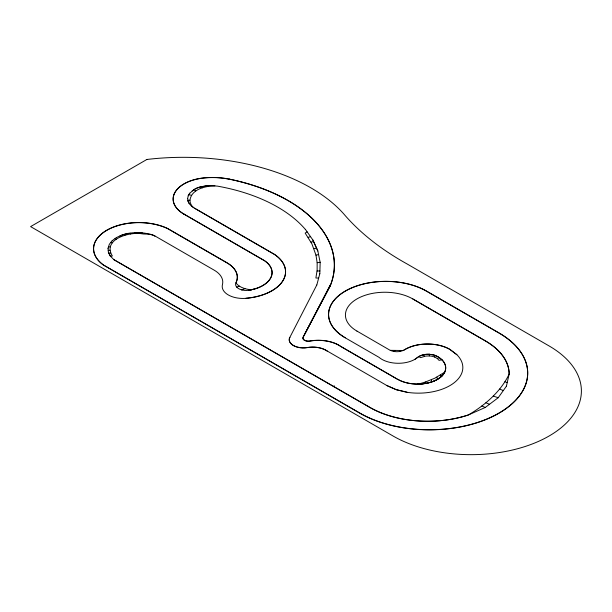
<?xml version="1.0" encoding="UTF-8"?>
<svg xmlns="http://www.w3.org/2000/svg" width="612" height="612" viewBox="0 0 612 612"><rect width="100%" height="100%" fill="white"/><g stroke="black" fill="none" stroke-linecap="round" stroke-linejoin="round"><path stroke-width="0.92" d="M319.816 273.786L320.168 262.28L317.161 262.716L317.131 270.366L315.876 277.978L318.63 278.139M108.033 248.243L108.393 252.351L110.39 256.206L112.356 255.954C102.173 239.368 129.147 231.91 141.012 233.639L141.081 232.721M193.277 207.353L193.277 207.437A24.947 14.405 0 0 1 189.95 200.231C191.518 188.947 205.563 186.102 214.919 185.765M187.647 198.472L188.236 195.725L189.743 193.178M253.949 289.155L248.962 290.241A10.503 6.066 0 0 1 238.649 288.657A10.503 6.066 0 0 1 235.972 282.698A35.167 20.303 0 0 0 227.021 262.778L167.68 228.513A45.265 26.132 0 0 0 106.832 230.181A45.265 26.132 0 0 0 103.948 265.31L359.925 413.23A98.287 56.748 0 0 0 498.925 413.23A98.287 56.748 0 0 0 498.925 332.974L426.396 291.105A57.306 33.086 0 0 0 345.352 291.105A57.306 33.086 0 0 0 345.352 337.893L379.012 357.324A23.332 13.472 0 0 0 415.081 359.213L418.684 356.559L420.574 357.645L425.493 356.108L429.234 355.932L429.616 354.249M506.369 386.356L509.153 374.085A81.572 47.093 0 0 0 485.255 340.785L412.733 298.908A39.42 22.759 0 0 0 356.98 298.908A39.42 22.759 0 0 0 356.98 331.1L356.98 331.184M316.794 285.07L319.816 273.702M424.904 383.632L425.394 381.995L434.826 378.185L444.74 372.173C439.309 381.429 427.581 383.862 417.636 384.183A65.01 37.531 0 0 0 425.394 381.995M108.033 248.327L109.334 244.287L112.218 240.615M429.234 355.932A11.36 6.556 0 0 1 434.52 356.987L435.201 355.373M289.813 337.434L289.813 337.35A14.16 8.17 0 0 0 293.377 345.466A14.16 8.17 0 0 0 307.423 347.517A18.697 10.794 0 0 1 327.168 350.99L327.168 351.074A18.697 10.794 0 0 0 307.423 347.601A14.16 8.17 0 0 1 293.377 345.543A14.16 8.17 0 0 1 289.813 337.434L316.794 284.985M509.153 374.085C503.087 386.891 493.035 397.433 481.858 405.97A162.18 93.636 0 0 1 468.364 414.959A81.572 47.093 0 0 1 369.893 407.47L113.916 259.687L110.39 256.13L108.393 252.266M229.316 179.125L229.316 179.247A50.085 28.917 0 0 0 203.452 178.061A37.034 21.382 0 0 0 174.81 192.742A37.034 21.382 0 0 0 183.99 214.208L183.99 214.078A37.034 21.382 0 0 1 174.81 192.612A37.034 21.382 0 0 1 203.452 177.931A50.085 28.917 0 0 1 229.316 179.125A157.942 91.188 0 0 1 330.235 285.781L303.17 337.135A5.416 3.129 0 0 0 304.516 340.333A5.416 3.129 0 0 0 309.924 341.113A28.986 16.731 0 0 1 340.838 346.553L397.8 379.44L340.838 346.423A28.986 16.731 0 0 0 309.924 340.983A5.416 3.129 0 0 1 304.516 340.203A5.416 3.129 0 0 1 303.17 337.082L330.235 285.903L330.235 284.962L304.424 334.703M188.236 195.809L189.743 193.262L193.836 189.758A16.646 9.616 0 0 1 200.881 186.782L207.766 185.558L217.413 186.125A145.84 84.196 0 0 1 305.342 229.393M493.272 396.071L498.222 397.716L506.369 386.279M400.432 350.477L399.575 351.525M395.383 350.454L394.013 351.495M481.858 405.97L485.255 407.47L498.222 397.716M112.218 240.7L116.532 237.448M415.081 359.213L417.483 357.538A13.104 7.566 0 0 1 437.481 356.528L434.436 355.09L428.981 354.195A13.104 7.566 0 0 0 418.684 356.559M192.114 190.944L193.836 189.842A16.646 9.616 0 0 1 200.881 186.867L207.766 185.635L212.425 185.49M456.881 354.708L449.828 349.398A31.549 18.215 0 0 0 404.318 349.934L403.293 350.492L390.334 350.339A10.113 5.837 0 0 0 403.293 350.408L404.318 349.85A31.549 18.215 0 0 1 449.828 349.314L456.881 354.708A44.393 25.628 0 0 1 453.66 383.127A44.393 25.628 0 0 1 406.949 392.277L396.239 389.714L387.052 385.644L327.168 350.99M116.532 237.532L122.017 234.962L128.375 233.294M434.52 356.987L437.274 358.456L439.125 357.637M241.686 290.004L244.953 288.627M236.53 287.028L239.537 286.209M122.017 235.046C132.674 231.527 144.493 231.726 154.905 236.025C150.59 232.942 145.84 234.771 141.012 233.639M308.15 237.326L310.575 236.668M437.481 356.444A28.06 16.203 0 0 1 437.481 379.356A28.06 16.203 0 0 1 397.8 379.356A28.06 16.203 0 0 0 434.719 380.71A28.06 16.203 0 0 0 441.941 359.757L439.041 360.369L437.274 358.456M307.155 231.856L305.181 233.08L311.898 243.874L315.96 255.097L318.584 254.577M310.927 242.046L313.619 241.564M313.956 248.694L316.611 248.22M109.946 250.254L108.217 250.308M110.619 253.047L108.829 253.108M189.95 200.231L187.884 200.239M317.054 271.001L319.9 270.948M135.229 232.545L142.198 232.835M108.546 246.758L110.183 246.942M191.464 195.312L188.84 194.708M406.949 392.193L396.239 389.637L387.052 385.644M112.44 242.826L110.887 242.314M504.938 381.72L507.203 382.638M499.629 389.033L503.286 390.571M485.905 402.765L489.432 404.241M116.318 239.215L115.033 238.55M390.334 350.424L356.98 331.1M345.352 337.809A57.306 33.086 0 0 1 345.352 291.021A57.306 33.086 0 0 1 426.396 291.021L498.925 332.89A98.287 56.748 0 0 1 498.925 413.1A98.287 56.748 0 0 1 359.925 413.1L103.948 265.31M509.153 374.169A81.572 47.093 0 0 0 485.255 340.869L412.733 298.908M202.45 187.769L200.881 186.782M195.802 190.982L193.836 189.758M246.085 298.319L246.085 298.235A46.413 26.798 0 0 0 282.591 281.183A46.413 26.798 0 0 0 274.627 254.462L194.379 208.126L274.627 254.546A46.413 26.798 0 0 1 282.591 281.268A46.413 26.798 0 0 1 246.085 298.319A20.777 11.995 0 0 1 222.439 284.672L222.439 284.588A29.101 16.799 0 0 0 214.246 270.198L154.905 235.941M264.239 260.536L183.99 214.123L264.239 260.536A31.87 18.398 0 0 1 253.949 289.239L248.962 290.195A31.87 18.398 0 0 0 264.239 260.452M440.342 375.164L441.941 376.082M251.509 289.69L251.509 289.767A18.857 10.886 0 0 1 235.972 282.828A35.167 20.303 0 0 0 227.021 262.908L167.68 228.643A45.265 26.132 0 0 0 106.832 230.311A45.265 26.132 0 0 0 103.948 265.44M485.255 407.47L468.364 414.959A81.572 47.093 0 0 1 369.893 407.385L113.916 259.687M191.434 206.045L194.379 208.21M120.893 236.653L119.967 235.888M437.481 356.398L441.941 359.757M208.485 186.385L207.766 185.558M191.434 206.129L189.276 203.658L187.999 201.073M124.955 235.23L124.328 234.358M423.382 354.715L424.606 356.283M305.342 229.316L312.862 239.965L317.835 250.935L320.168 262.364M135.229 232.629L135.696 233.524M130.44 234.006L130.019 233.111M189.276 203.742L187.999 201.157L187.647 198.395M312.862 239.965L317.835 251.019M436.853 377.153L437.481 379.44M315.96 255.097L317.161 262.716M431.422 379.715L431.667 382.01M334.228 385.759L334.228 386.883M310.475 322.417L310.475 323.358M229.316 179.171A157.942 91.188 0 0 1 330.235 285.827M146.872 159.472L30.6 226.601L393.072 436.012A110.321 63.694 0 0 0 549.086 436.012A110.321 63.694 0 0 0 549.086 345.941L407.156 263.994A310.2 179.094 0 0 1 343.783 213.948A180.288 104.086 0 0 0 146.872 159.472"/></g></svg>
